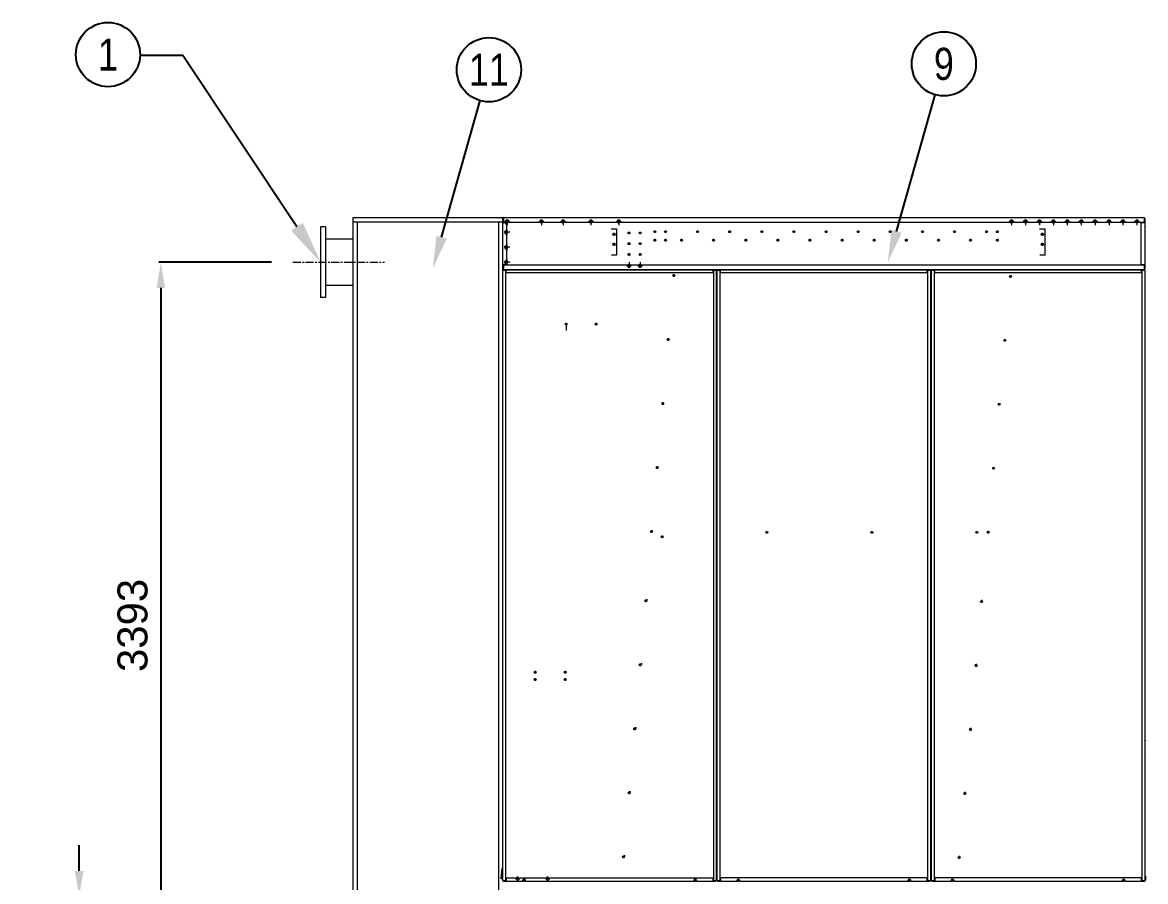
# Model space of a CAD drawing. Header units: millimetres. Extents: x 2739 to 32146, y 1792 to 22587.
# Drawn here: x 10590 to 15834, y 9875 to 13888 of the extents above; entities that cross this region are included whole.
import ezdxf
from ezdxf import colors
from ezdxf.entities.mleader import LeaderData, LeaderLine
from ezdxf.enums import TextEntityAlignment as Align
from ezdxf.math import Vec2, Vec3

# ---------------------------------------------------------------- set-up
doc = ezdxf.new("R2010")
doc.units = ezdxf.units.MM
doc.linetypes.add('CENTER', pattern=[2, 1.25, -0.25, 0.25, -0.25])
doc.linetypes.add('DASHDOT', pattern=[18.5, 12, -3, 0.5, -3])
for name, color, linetype in [('center', 1, 'CENTER'), ('냉각탑_dim', 1, 'Continuous'), ('냉각탑_text', 3, 'Continuous')]:
    doc.layers.add(name, color=color, linetype=linetype)
doc.styles.get("Standard").update_dxf_attribs({"font": 'arial.ttf'})
doc.dimstyles.new('1.40', dxfattribs={"dimscale": 20, "dimtxt": 1.5, "dimasz": 1, "dimexe": 0.5, "dimexo": 0.5, "dimgap": 0.5, "dimtad": 1, "dimdec": 0, "dimzin": 0, "dimdsep": 46, "dimtxsty": 'Standard', "dimcen": 0, "dimclrd": 2, "dimclre": 2, "dimclrt": 3, "dimadec": 0, "dimazin": 0, "dimtfac": 1, "dimtdec": 0, "dimtmove": 0, "dimatfit": 0, "dimfxl": 1, "dimtolj": 1, "dimtzin": 0, "dimlwd": -1, "dimlwe": -1, "dimarcsym": 0})

# ---------------------------------------------------------------- blocks, each defined once
blk = doc.blocks.new('*D27')
at = {"color": 2, "transparency": 16777216}
for p, q in [((11752.2, 12767.9), (11226.1, 12767.9)), ((11236.1, 12647.9), (11236.1, 9494.9)), ((12032.3, 9374.9), (11226.1, 9374.9))]:
    blk.add_line(p, q, dxfattribs=at)
for points in [[(11216.1, 12647.9), (11256.1, 12647.9), (11236.1, 12767.9)], [(11216.1, 9494.9), (11256.1, 9494.9), (11236.1, 9374.9)]]:
    blk.add_solid(points, dxfattribs=at)
at = {"layer": 'Defpoints', "color": 0, "transparency": 16777216}
for p in [(11852.2, 12767.9), (11236.1, 9374.9), (12132.3, 9374.9)]:
    blk.add_point(p, dxfattribs=at)
at = {"color": 3, "lineweight": 5, "transparency": 16777216, "insert": (11104.6, 11071.4), "char_height": 140, "attachment_point": 5, "rotation": 90}
blk.add_mtext('\\A1;3393', dxfattribs=at)
blk = doc.blocks.new('*D36')
at = {"color": 2, "transparency": 16777216}
for p, q in [((10854.6, 9924.9), (10854.6, 10044.9)), ((9023.8, 9804.9), (10864.6, 9804.9)), ((10854.6, 9804.9), (10854.6, 9374.9)), ((9293.3, 9374.9), (10864.6, 9374.9)), ((10854.6, 9254.9), (10854.6, 8700.5))]:
    blk.add_line(p, q, dxfattribs=at)
for points in [[(10834.6, 9924.9), (10874.6, 9924.9), (10854.6, 9804.9)], [(10834.6, 9254.9), (10874.6, 9254.9), (10854.6, 9374.9)]]:
    blk.add_solid(points, dxfattribs=at)
at = {"layer": 'Defpoints', "color": 0, "transparency": 16777216}
for p in [(8923.8, 9804.9), (9193.3, 9374.9), (10854.6, 9374.9)]:
    blk.add_point(p, dxfattribs=at)
at = {"color": 3, "lineweight": 5, "transparency": 16777216, "insert": (10723, 8917.7), "char_height": 140, "attachment_point": 5, "rotation": 90}
blk.add_mtext('\\A1;430', dxfattribs=at)
blk = doc.blocks.new('1')
at = {"lineweight": 20}
for p, q in [((12832.3, 12974.9), (12132.3, 12974.9)), ((12132.3, 12974.9), (12132.3, 9374.9)), ((12832.3, 12954.9), (12132.3, 12954.9)), ((12152.3, 12954.9), (12152.3, 9394.9)), ((12835.8, 12974.9), (12832.3, 12974.9)), ((12832.3, 12971.4), (12832.3, 12974.9))]:
    blk.add_line(p, q, dxfattribs=at)
at = {"color": 7, "lineweight": 20}
for p, q in [((12812.3, 12954.9), (12812.3, 9394.9)), ((15828.8, 12974.9), (12835.8, 12974.9)), ((12863.3, 12954.9), (13003.3, 12954.9)), ((13023.3, 12954.9), (13104.3, 12954.9)), ((13124.3, 12954.9), (13234.3, 12954.9)), ((13254.3, 12954.9), (13364.3, 12954.9)), ((13384.3, 12954.9), (15198.8, 12954.9)), ((15218.8, 12954.9), (15263.8, 12954.9)), ((15283.8, 12954.9), (15328.8, 12954.9)), ((15348.8, 12954.9), (15393.8, 12954.9)), ((15413.8, 12954.9), (15458.8, 12954.9)), ((15478.8, 12954.9), (15523.8, 12954.9)), ((15543.8, 12954.9), (15588.8, 12954.9)), ((15608.8, 12954.9), (15653.8, 12954.9)), ((15673.8, 12954.9), (15718.8, 12954.9)), ((15738.8, 12954.9), (15783.8, 12954.9)), ((15803.8, 12954.9), (15828.8, 12954.9)), ((11982.3, 12932.9), (11982.3, 12602.9)), ((12004.3, 12932.9), (11982.3, 12932.9)), ((12004.3, 12932.9), (12004.3, 12602.9)), ((12832.3, 12952.9), (12832.3, 12756.9)), ((12852.3, 12917.9), (12852.3, 12945)), ((13340.5, 12923.5), (13364.1, 12923.5)), ((13364.1, 12923.5), (13364.1, 12801.9)), ((15340.5, 12923.5), (15364.1, 12923.5)), ((15364.1, 12923.5), (15364.1, 12801.9)), ((15812.3, 12952.9), (15812.3, 12756.9)), ((15832.3, 12756.9), (15832.3, 12952.9)), ((12132.3, 12876.1), (12004.3, 12876.1)), ((12852.3, 12847.9), (12852.3, 12897.9)), ((12852.3, 12777.9), (12852.3, 12827.9)), ((13364.1, 12801.9), (13340.5, 12801.9)), ((15364.1, 12801.9), (15340.5, 12801.9)), ((13412.3, 12754.9), (12835.8, 12754.9)), ((13463.8, 12754.9), (13432.3, 12754.9)), ((15828.8, 12754.9), (13483.8, 12754.9)), ((12832.3, 12729.8), (12832.3, 9880)), ((12835.8, 12734.9), (15828.8, 12734.9)), ((12847.3, 9880), (12847.3, 12729.8)), ((12848.9, 12732.9), (13814.7, 12732.9)), ((13814.7, 12717.9), (12848.9, 12717.9)), ((13816.3, 12729.8), (13816.3, 9880)), ((13831.3, 9880), (13831.3, 12729.8)), ((13832.8, 12729.8), (13832.8, 9880)), ((13847.8, 9880), (13847.8, 12729.8)), ((13849.4, 12732.9), (14815.2, 12732.9)), ((14815.2, 12717.9), (13849.4, 12717.9)), ((14816.8, 12729.8), (14816.8, 9880)), ((14831.8, 9880), (14831.8, 12729.8)), ((14833.3, 12729.8), (14833.3, 9880)), ((14848.3, 9880), (14848.3, 12729.8)), ((14849.9, 12732.9), (15815.7, 12732.9)), ((15815.7, 12717.9), (14849.9, 12717.9)), ((15817.3, 12729.8), (15817.3, 9880)), ((15832.3, 9880), (15832.3, 12729.8)), ((12132.3, 12659.8), (12004.3, 12659.8)), ((12004.3, 12602.9), (11982.3, 12602.9)), ((12825.9, 9887.9), (12830.3, 9937.7)), ((12827.9, 9887.7), (12832.3, 9937.5)), ((12848.9, 9891.9), (12892.4, 9891.9)), ((12848.9, 9876.9), (12925.6, 9876.9)), ((12912.3, 9891.9), (13032.4, 9891.9)), ((12939, 9876.9), (13724.6, 9876.9)), ((13052.3, 9891.9), (13814.7, 9891.9)), ((13738, 9876.9), (13814.7, 9876.9)), ((14815.2, 9891.9), (13849.4, 9891.9)), ((13849.4, 9876.9), (13926.1, 9876.9)), ((13939.5, 9876.9), (14725.1, 9876.9)), ((14738.5, 9876.9), (14815.2, 9876.9)), ((15815.7, 9891.9), (14849.9, 9891.9)), ((14849.9, 9876.9), (14926.6, 9876.9)), ((14940, 9876.9), (15725.6, 9876.9)), ((15739, 9876.9), (15815.7, 9876.9))]:
    blk.add_line(p, q, dxfattribs=at)
at = {"color": 7, "lineweight": 20, "ltscale": 0.4625}
for p, q in [((12832.3, 12971.4), (12832.3, 12952.9)), ((12834.3, 12952.9), (12834.3, 12971.4)), ((15830.3, 12971.4), (15830.3, 12952.9)), ((15832.3, 12952.9), (15832.3, 12971.4)), ((12832.3, 12756.9), (12832.3, 12738.4)), ((12834.3, 12738.4), (12834.3, 12756.9)), ((15830.3, 12756.9), (15830.3, 12738.4)), ((15832.3, 12738.4), (15832.3, 12756.9)), ((15833.8, 9899.4), (15833.8, 9880.9)), ((15833.8, 9899.4), (15833.8, 9880.9))]:
    blk.add_line(p, q, dxfattribs=at)
at = {"color": 7, "lineweight": 20, "ltscale": 0.05}
for p, q in [((12834.3, 12971.4), (12832.3, 12971.4)), ((15830.3, 12971.4), (15832.3, 12971.4)), ((12834.3, 12738.4), (12832.3, 12738.4)), ((12874.3, 12732.9), (12874.3, 12734.9)), ((13170.3, 12734.9), (13170.3, 12732.9)), ((13192.3, 12734.9), (13192.3, 12732.9)), ((13214.3, 12734.9), (13214.3, 12732.9)), ((13304.1, 12732.9), (13304.1, 12734.9)), ((13365.3, 12732.9), (13365.3, 12734.9)), ((13395.3, 12734.9), (13395.3, 12732.9)), ((13397.3, 12732.9), (13397.3, 12734.9)), ((13399.3, 12734.9), (13399.3, 12732.9)), ((13401.3, 12734.9), (13401.3, 12732.9)), ((13498.8, 12732.9), (13498.8, 12734.9)), ((13500.8, 12734.9), (13500.8, 12732.9)), ((15304.1, 12732.9), (15304.1, 12734.9)), ((15830.3, 12738.4), (15832.3, 12738.4)), ((12832.3, 9937.5), (12830.3, 9937.7)), ((12827.9, 9887.7), (12825.9, 9887.9)), ((13304.1, 9876.9), (13304.1, 9874.9)), ((15304.1, 9876.9), (15304.1, 9874.9))]:
    blk.add_line(p, q, dxfattribs=at)
at = {"color": 7, "lineweight": 20, "ltscale": 0.0375}
for p, q in [((12834.3, 12971.4), (12835.8, 12971.4)), ((15830.3, 12971.4), (15828.8, 12971.4)), ((12834.3, 12738.4), (12835.8, 12738.4)), ((12835.4, 12731.3), (12835.4, 12729.8)), ((13828.2, 12731.3), (13828.2, 12729.8)), ((13835.9, 12731.3), (13835.9, 12729.8)), ((14828.7, 12731.3), (14828.7, 12729.8)), ((14836.4, 12731.3), (14836.4, 12729.8)), ((15830.3, 12738.4), (15828.8, 12738.4)), ((15829.2, 12731.3), (15829.2, 12729.8)), ((13832.8, 11527.9), (13831.3, 11527.9)), ((14833.3, 11527.9), (14831.8, 11527.9)), ((13832.8, 11483.9), (13831.3, 11483.9)), ((13832.8, 11466.9), (13831.3, 11466.9)), ((14833.3, 11483.9), (14831.8, 11483.9)), ((14833.3, 11466.9), (14831.8, 11466.9)), ((12835.4, 9878.5), (12835.4, 9880)), ((13828.2, 9878.5), (13828.2, 9880)), ((13835.9, 9878.5), (13835.9, 9880)), ((14828.7, 9878.5), (14828.7, 9880)), ((14836.4, 9878.5), (14836.4, 9880)), ((15829.2, 9878.5), (15829.2, 9880))]:
    blk.add_line(p, q, dxfattribs=at)
at = {"color": 7, "lineweight": 20, "ltscale": 0.0875}
for p, q in [((12835.8, 12974.9), (12835.8, 12971.4)), ((15828.8, 12974.9), (15828.8, 12971.4)), ((12832.3, 12952.9), (12835.8, 12952.9)), ((15832.3, 12952.9), (15828.8, 12952.9)), ((12832.3, 12756.9), (12835.8, 12756.9)), ((15832.3, 12756.9), (15828.8, 12756.9)), ((12835.8, 12734.9), (12835.8, 12738.4)), ((15828.8, 12734.9), (15828.8, 12738.4))]:
    blk.add_line(p, q, dxfattribs=at)
at = {"color": 7, "lineweight": 20, "ltscale": 0.4125}
for p, q in [((12835.8, 12971.4), (12835.8, 12954.9)), ((15828.8, 12954.9), (15828.8, 12971.4)), ((15828.8, 12952.9), (15812.3, 12952.9)), ((12835.8, 12756.9), (12852.3, 12756.9)), ((12835.8, 12754.9), (12835.8, 12738.4)), ((15812.3, 12756.9), (15828.8, 12756.9)), ((15828.8, 12738.4), (15828.8, 12754.9))]:
    blk.add_line(p, q, dxfattribs=at)
at = {"color": 7, "lineweight": 20, "ltscale": 0.1875}
blk.add_line((12835.8, 12954.9), (12843.3, 12954.9), dxfattribs=at)
at = {"color": 7, "linetype": 'DASHDOT', "lineweight": 20}
for p, q in [((12866.3, 12954.9), (12840.3, 12954.9)), ((12853.3, 12967.9), (12853.3, 12941.9)), ((13026.3, 12954.9), (13000.3, 12954.9)), ((13013.3, 12967.9), (13013.3, 12941.9)), ((13127.3, 12954.9), (13101.3, 12954.9)), ((13114.3, 12967.9), (13114.3, 12941.9)), ((13257.3, 12954.9), (13231.3, 12954.9)), ((13244.3, 12967.9), (13244.3, 12941.9)), ((13387.3, 12954.9), (13361.3, 12954.9)), ((13374.3, 12967.9), (13374.3, 12941.9)), ((15221.8, 12954.9), (15195.8, 12954.9)), ((15208.8, 12967.9), (15208.8, 12941.9)), ((15286.8, 12954.9), (15260.8, 12954.9)), ((15273.8, 12967.9), (15273.8, 12941.9)), ((15351.8, 12954.9), (15325.8, 12954.9)), ((15338.8, 12967.9), (15338.8, 12941.9)), ((15416.8, 12954.9), (15390.8, 12954.9)), ((15403.8, 12967.9), (15403.8, 12941.9)), ((15481.8, 12954.9), (15455.8, 12954.9)), ((15468.8, 12967.9), (15468.8, 12941.9)), ((15546.8, 12954.9), (15520.8, 12954.9)), ((15533.8, 12967.9), (15533.8, 12941.9)), ((15611.8, 12954.9), (15585.8, 12954.9)), ((15598.8, 12967.9), (15598.8, 12941.9)), ((15676.8, 12954.9), (15650.8, 12954.9)), ((15663.8, 12967.9), (15663.8, 12941.9)), ((15741.8, 12954.9), (15715.8, 12954.9)), ((15728.8, 12967.9), (15728.8, 12941.9)), ((15806.8, 12954.9), (15780.8, 12954.9)), ((15793.8, 12967.9), (15793.8, 12941.9)), ((12865.3, 12907.9), (12839.3, 12907.9)), ((12852.3, 12920.9), (12852.3, 12894.9)), ((12852.3, 12850.9), (12852.3, 12824.9)), ((12865.3, 12837.9), (12839.3, 12837.9)), ((12865.3, 12767.9), (12839.3, 12767.9)), ((12852.3, 12780.9), (12852.3, 12754.9)), ((13435.3, 12754.9), (13409.3, 12754.9)), ((13422.3, 12767.9), (13422.3, 12741.9)), ((13486.8, 12754.9), (13460.8, 12754.9)), ((13473.8, 12767.9), (13473.8, 12741.9))]:
    blk.add_line(p, q, dxfattribs=at)
at = {"color": 7, "linetype": 'DASHDOT', "lineweight": 20, "ltscale": 0.292499}
for p, q in [((13119.2, 12954.9), (13107.5, 12954.9)), ((13249.2, 12954.9), (13237.5, 12954.9)), ((13379.2, 12954.9), (13367.5, 12954.9)), ((13428.2, 12904.9), (13416.5, 12904.9)), ((13479.7, 12904.9), (13468, 12904.9)), ((13548.2, 12910.9), (13536.5, 12910.9)), ((13598.2, 12910.9), (13586.5, 12910.9)), ((13748.2, 12910.9), (13736.5, 12910.9)), ((13898.2, 12910.9), (13886.5, 12910.9)), ((14048.2, 12910.9), (14036.5, 12910.9)), ((14198.2, 12910.9), (14186.5, 12910.9)), ((14348.2, 12910.9), (14336.5, 12910.9)), ((14498.2, 12910.9), (14486.5, 12910.9)), ((14648.2, 12910.9), (14636.5, 12910.9)), ((14798.2, 12910.9), (14786.5, 12910.9)), ((13428.2, 12854.9), (13416.5, 12854.9)), ((13479.7, 12854.9), (13468, 12854.9)), ((13548.2, 12870.9), (13536.5, 12870.9)), ((13598.2, 12870.9), (13586.5, 12870.9)), ((13673.2, 12870.9), (13661.5, 12870.9)), ((13823.2, 12870.9), (13811.5, 12870.9)), ((13973.2, 12870.9), (13961.5, 12870.9)), ((14123.2, 12870.9), (14111.5, 12870.9)), ((14273.2, 12870.9), (14261.5, 12870.9)), ((14423.2, 12870.9), (14411.5, 12870.9)), ((14573.2, 12870.9), (14561.5, 12870.9)), ((14723.2, 12870.9), (14711.5, 12870.9)), ((13428.2, 12804.9), (13416.5, 12804.9)), ((13479.7, 12804.9), (13468, 12804.9)), ((13637.7, 12705.9), (13626, 12705.9)), ((13631.9, 12711.7), (13631.9, 12700)), ((15203.5, 12707.9), (15203.5, 12696.2)), ((13134.2, 12479.4), (13122.5, 12479.4)), ((13274.2, 12479.4), (13262.5, 12479.4)), ((13611.6, 12407), (13599.9, 12407)), ((13605.7, 12412.9), (13605.7, 12401.2)), ((15177.3, 12409.1), (15177.3, 12397.4)), ((13585.4, 12108.2), (13573.7, 12108.2)), ((15151.2, 12110.2), (15151.2, 12098.5)), ((13559.3, 11809.3), (13547.6, 11809.3)), ((15130.9, 11805.5), (15119.2, 11805.5)), ((15125, 11811.4), (15125, 11799.7)), ((13533.2, 11510.4), (13521.5, 11510.4)), ((13582.6, 11485.7), (13570.9, 11485.7)), ((13576.7, 11491.6), (13576.7, 11479.9)), ((14066.6, 11512.2), (14066.6, 11500.5)), ((14556.6, 11512.2), (14556.6, 11500.5)), ((15046.6, 11512.2), (15046.6, 11500.5)), ((15104.8, 11506.6), (15093.1, 11506.6)), ((15098.9, 11512.5), (15098.9, 11500.8)), ((13501, 11191.6), (13501, 11179.9)), ((12983.8, 10858.8), (12983.8, 10847.1)), ((13123.8, 10858.8), (13123.8, 10847.1)), ((13474.8, 10892.8), (13474.8, 10881.1)), ((15042.7, 10889.4), (15042.7, 10877.7)), ((12989.7, 10852.9), (12978, 10852.9)), ((12990.2, 10818.9), (12978.5, 10818.9)), ((12984.3, 10824.8), (12984.3, 10813.1)), ((13129.7, 10852.9), (13118, 10852.9)), ((13130.2, 10818.9), (13118.5, 10818.9)), ((13124.3, 10824.8), (13124.3, 10813.1)), ((13448.7, 10593.9), (13448.7, 10582.2)), ((15016.6, 10590.5), (15016.6, 10578.8)), ((14964.3, 9992.8), (14964.3, 9981.1)), ((12908.2, 9892.9), (12896.5, 9892.9)), ((12902.3, 9898.8), (12902.3, 9887.1)), ((13048.2, 9892.9), (13036.5, 9892.9)), ((13042.3, 9898.8), (13042.3, 9887.1))]:
    blk.add_line(p, q, dxfattribs=at)
at = {"color": 7, "linetype": 'DASHDOT', "lineweight": 20, "ltscale": 0.292505}
for p, q in [((13113.3, 12960.8), (13113.3, 12949.1)), ((13243.3, 12960.8), (13243.3, 12949.1)), ((13373.3, 12960.8), (13373.3, 12949.1)), ((13422.3, 12910.8), (13422.3, 12899.1)), ((13473.8, 12910.8), (13473.8, 12899.1)), ((13542.3, 12916.8), (13542.3, 12905.1)), ((13592.3, 12916.8), (13592.3, 12905.1)), ((13742.3, 12916.8), (13742.3, 12905.1)), ((13892.3, 12916.8), (13892.3, 12905.1)), ((14042.3, 12916.8), (14042.3, 12905.1)), ((14192.3, 12916.8), (14192.3, 12905.1)), ((14342.3, 12916.8), (14342.3, 12905.1)), ((14492.3, 12916.8), (14492.3, 12905.1)), ((14642.3, 12916.8), (14642.3, 12905.1)), ((14792.3, 12916.8), (14792.3, 12905.1)), ((14942.3, 12916.8), (14942.3, 12905.1)), ((15092.3, 12916.8), (15092.3, 12905.1)), ((15142.3, 12916.8), (15142.3, 12905.1)), ((13422.3, 12860.8), (13422.3, 12849.1)), ((13473.8, 12860.8), (13473.8, 12849.1)), ((13542.3, 12876.8), (13542.3, 12865.1)), ((13592.3, 12876.8), (13592.3, 12865.1)), ((13667.3, 12876.8), (13667.3, 12865.1)), ((13817.3, 12876.8), (13817.3, 12865.1)), ((13967.3, 12876.8), (13967.3, 12865.1)), ((14117.3, 12876.8), (14117.3, 12865.1)), ((14267.3, 12876.8), (14267.3, 12865.1)), ((14417.3, 12876.8), (14417.3, 12865.1)), ((14567.3, 12876.8), (14567.3, 12865.1)), ((14717.3, 12876.8), (14717.3, 12865.1)), ((14867.3, 12876.8), (14867.3, 12865.1)), ((15017.3, 12876.8), (15017.3, 12865.1)), ((15142.3, 12876.8), (15142.3, 12865.1)), ((13422.3, 12810.8), (13422.3, 12799.1)), ((13473.8, 12810.8), (13473.8, 12799.1)), ((13128.3, 12485.3), (13128.3, 12473.6)), ((13268.3, 12485.3), (13268.3, 12473.6)), ((13579.6, 12114), (13579.6, 12102.3)), ((13553.4, 11815.2), (13553.4, 11803.5)), ((13527.3, 11516.3), (13527.3, 11504.6)), ((13506.8, 11185.8), (13495.1, 11185.8)), ((13480.7, 10886.9), (13469, 10886.9)), ((13454.5, 10588.1), (13442.8, 10588.1)), ((13428.4, 10289.2), (13416.7, 10289.2)), ((13402.3, 9990.3), (13390.6, 9990.3))]:
    blk.add_line(p, q, dxfattribs=at)
at = {"color": 7, "lineweight": 20, "ltscale": 0.192551}
blk.add_line((12843.5, 12952.9), (12835.8, 12952.9), dxfattribs=at)
at = {"color": 7, "lineweight": 20, "ltscale": 0.023431}
for p, q in [((13340.5, 12922.5), (13340.5, 12923.5)), ((15340.5, 12922.5), (15340.5, 12923.5))]:
    blk.add_line(p, q, dxfattribs=at)
at = {"color": 7, "linetype": 'DASHDOT', "lineweight": 20, "ltscale": 0.357495}
for p, q in [((13352.3, 12905.1), (13352.3, 12890.8)), ((15352.3, 12905.1), (15352.3, 12890.8)), ((13352.3, 12859.1), (13352.3, 12844.8)), ((15352.3, 12859.1), (15352.3, 12844.8))]:
    blk.add_line(p, q, dxfattribs=at)
at = {"color": 7, "linetype": 'DASHDOT', "lineweight": 20, "ltscale": 0.2925}
for p, q in [((14948.2, 12910.9), (14936.5, 12910.9)), ((15098.2, 12910.9), (15086.5, 12910.9)), ((15148.2, 12910.9), (15136.5, 12910.9)), ((14873.2, 12870.9), (14861.5, 12870.9)), ((15023.2, 12870.9), (15011.5, 12870.9)), ((15148.2, 12870.9), (15136.5, 12870.9)), ((15209.3, 12702.1), (15197.6, 12702.1)), ((15183.2, 12403.2), (15171.5, 12403.2)), ((15157, 12104.4), (15145.3, 12104.4)), ((15052.5, 11506.3), (15040.8, 11506.3)), ((15074.7, 11182.4), (15063, 11182.4)), ((15048.6, 10883.5), (15036.9, 10883.5)), ((15022.4, 10584.7), (15010.7, 10584.7)), ((13422.5, 10295.1), (13422.5, 10283.4)), ((14996.3, 10285.8), (14984.6, 10285.8)), ((14990.4, 10291.7), (14990.4, 10280)), ((13396.4, 9996.2), (13396.4, 9984.5)), ((14970.2, 9986.9), (14958.5, 9986.9))]:
    blk.add_line(p, q, dxfattribs=at)
at = {"color": 7, "lineweight": 20, "ltscale": 0.012499}
for p, q in [((15834.3, 12934.9), (15833.8, 12934.9)), ((15834.3, 12932.9), (15833.8, 12932.9))]:
    blk.add_line(p, q, dxfattribs=at)
at = {"color": 7, "linetype": 'DASHDOT', "lineweight": 20, "ltscale": 0.357501}
for p, q in [((13359.5, 12897.9), (13345.2, 12897.9)), ((13359.5, 12851.9), (13345.2, 12851.9))]:
    blk.add_line(p, q, dxfattribs=at)
at = {"color": 7, "lineweight": 20, "ltscale": 0.053766}
for p, q in [((13421.2, 12857.7), (13423.4, 12857.7)), ((13472.7, 12857.7), (13474.9, 12857.7))]:
    blk.add_line(p, q, dxfattribs=at)
at = {"color": 7, "linetype": 'DASHDOT', "lineweight": 20, "ltscale": 0.3575}
for p, q in [((15359.5, 12897.9), (15345.2, 12897.9)), ((15359.5, 12851.9), (15345.2, 12851.9))]:
    blk.add_line(p, q, dxfattribs=at)
at = {"color": 7, "lineweight": 20, "ltscale": 0.025}
blk.add_line((12852.3, 12756.9), (12852.3, 12757.9), dxfattribs=at)
at = {"color": 7, "lineweight": 20, "ltscale": 0.214999}
blk.add_line((12832.3, 12738.4), (12832.3, 12729.8), dxfattribs=at)
at = {"color": 7, "lineweight": 20, "ltscale": 0.0775}
for p, q in [((12832.3, 12729.8), (12835.4, 12729.8)), ((12848.9, 12732.9), (12848.9, 12729.8)), ((13814.7, 12732.9), (13814.7, 12729.8)), ((13831.3, 12729.8), (13828.2, 12729.8)), ((13832.8, 12729.8), (13835.9, 12729.8)), ((13849.4, 12732.9), (13849.4, 12729.8)), ((14815.2, 12732.9), (14815.2, 12729.8)), ((14831.8, 12729.8), (14828.7, 12729.8)), ((14833.3, 12729.8), (14836.4, 12729.8)), ((14849.9, 12732.9), (14849.9, 12729.8)), ((15815.7, 12732.9), (15815.7, 12729.8)), ((15832.3, 12729.8), (15829.2, 12729.8)), ((12832.3, 9880), (12835.4, 9880)), ((12835.4, 9876.9), (12835.4, 9880)), ((12848.9, 9876.9), (12848.9, 9880)), ((13814.7, 9876.9), (13814.7, 9880)), ((13831.3, 9880), (13828.2, 9880)), ((13832.8, 9880), (13835.9, 9880)), ((13849.4, 9876.9), (13849.4, 9880)), ((14815.2, 9876.9), (14815.2, 9880)), ((14831.8, 9880), (14828.7, 9880)), ((14833.3, 9880), (14836.4, 9880)), ((14849.9, 9876.9), (14849.9, 9880)), ((15815.7, 9876.9), (15815.7, 9880)), ((15832.3, 9880), (15829.2, 9880))]:
    blk.add_line(p, q, dxfattribs=at)
at = {"color": 7, "lineweight": 20, "ltscale": 0.3375}
for p, q in [((12848.9, 12732.9), (12835.4, 12732.9)), ((12835.4, 12731.3), (12848.9, 12731.3)), ((13828.2, 12732.9), (13814.7, 12732.9)), ((13814.7, 12731.3), (13828.2, 12731.3)), ((13849.4, 12732.9), (13835.9, 12732.9)), ((13835.9, 12731.3), (13849.4, 12731.3)), ((14828.7, 12732.9), (14815.2, 12732.9)), ((14815.2, 12731.3), (14828.7, 12731.3)), ((14849.9, 12732.9), (14836.4, 12732.9)), ((14836.4, 12731.3), (14849.9, 12731.3)), ((15829.2, 12732.9), (15815.7, 12732.9)), ((15815.7, 12731.3), (15829.2, 12731.3)), ((12848.9, 9878.5), (12835.4, 9878.5)), ((12835.4, 9876.9), (12848.9, 9876.9)), ((13828.2, 9878.5), (13814.7, 9878.5)), ((13814.7, 9876.9), (13828.2, 9876.9)), ((13849.4, 9878.5), (13835.9, 9878.5)), ((13835.9, 9876.9), (13849.4, 9876.9)), ((14828.7, 9878.5), (14815.2, 9878.5)), ((14815.2, 9876.9), (14828.7, 9876.9)), ((14849.9, 9878.5), (14836.4, 9878.5)), ((14836.4, 9876.9), (14849.9, 9876.9)), ((15829.2, 9878.5), (15815.7, 9878.5)), ((15815.7, 9876.9), (15829.2, 9876.9))]:
    blk.add_line(p, q, dxfattribs=at)
at = {"color": 7, "lineweight": 20, "ltscale": 0.04}
for p, q in [((12835.4, 12732.9), (12835.4, 12731.3)), ((13828.2, 12732.9), (13828.2, 12731.3)), ((13835.9, 12732.9), (13835.9, 12731.3)), ((14828.7, 12732.9), (14828.7, 12731.3)), ((14836.4, 12732.9), (14836.4, 12731.3)), ((15829.2, 12732.9), (15829.2, 12731.3)), ((12835.4, 9876.9), (12835.4, 9878.5)), ((12925.6, 9876.9), (12925.6, 9878.5)), ((12939, 9876.9), (12939, 9878.5)), ((13724.6, 9876.9), (13724.6, 9878.5)), ((13738, 9876.9), (13738, 9878.5)), ((13828.2, 9876.9), (13828.2, 9878.5)), ((13835.9, 9876.9), (13835.9, 9878.5)), ((13926.1, 9876.9), (13926.1, 9878.5)), ((13939.5, 9876.9), (13939.5, 9878.5)), ((14725.1, 9876.9), (14725.1, 9878.5)), ((14738.5, 9876.9), (14738.5, 9878.5)), ((14828.7, 9876.9), (14828.7, 9878.5)), ((14836.4, 9876.9), (14836.4, 9878.5)), ((14926.6, 9876.9), (14926.6, 9878.5)), ((14940, 9876.9), (14940, 9878.5)), ((15725.6, 9876.9), (15725.6, 9878.5)), ((15739, 9876.9), (15739, 9878.5)), ((15829.2, 9876.9), (15829.2, 9878.5))]:
    blk.add_line(p, q, dxfattribs=at)
at = {"color": 7, "lineweight": 20, "ltscale": 0.2975}
for p, q in [((12847.3, 12729.8), (12835.4, 12729.8)), ((12848.9, 12717.9), (12848.9, 12729.8)), ((13814.7, 12717.9), (13814.7, 12729.8)), ((13828.2, 12729.8), (13816.3, 12729.8)), ((13847.8, 12729.8), (13835.9, 12729.8)), ((13849.4, 12717.9), (13849.4, 12729.8)), ((14815.2, 12717.9), (14815.2, 12729.8)), ((14828.7, 12729.8), (14816.8, 12729.8)), ((14848.3, 12729.8), (14836.4, 12729.8)), ((14849.9, 12717.9), (14849.9, 12729.8)), ((15815.7, 12717.9), (15815.7, 12729.8)), ((15829.2, 12729.8), (15817.3, 12729.8)), ((12835.4, 9880), (12847.3, 9880)), ((12848.9, 9891.9), (12848.9, 9880)), ((13814.7, 9880), (13814.7, 9891.9)), ((13816.3, 9880), (13828.2, 9880)), ((13835.9, 9880), (13847.8, 9880)), ((13849.4, 9891.9), (13849.4, 9880)), ((14815.2, 9880), (14815.2, 9891.9)), ((14816.8, 9880), (14828.7, 9880)), ((14836.4, 9880), (14848.3, 9880)), ((14849.9, 9891.9), (14849.9, 9880)), ((15815.7, 9880), (15815.7, 9891.9)), ((15817.3, 9880), (15829.2, 9880))]:
    blk.add_line(p, q, dxfattribs=at)
at = {"color": 7, "lineweight": 20, "ltscale": 0.049997}
for p, q in [((13334.1, 12734.9), (13334.1, 12732.9)), ((15334.1, 12734.9), (15334.1, 12732.9))]:
    blk.add_line(p, q, dxfattribs=at)
at = {"color": 7, "linetype": 'DASHDOT', "lineweight": 20, "ltscale": 0.195001}
for p, q in [((13635.9, 12705.7), (13628.1, 12705.7)), ((13632, 12709.6), (13632, 12701.8)), ((13128.4, 12483.1), (13128.4, 12475.3)), ((13268.4, 12483.1), (13268.4, 12475.3)), ((13272.3, 12479.2), (13264.5, 12479.2)), ((13609.7, 12406.9), (13601.9, 12406.9)), ((13605.8, 12410.8), (13605.8, 12403)), ((15179.6, 12403.2), (15171.8, 12403.2)), ((13583.6, 12108), (13575.8, 12108)), ((13579.7, 12111.9), (13579.7, 12104.1)), ((15153.4, 12104.4), (15145.6, 12104.4)), ((13557.4, 11809.2), (13549.6, 11809.2)), ((13553.5, 11813.1), (13553.5, 11805.3)), ((15123.4, 11809.4), (15123.4, 11801.6)), ((13531.3, 11510.3), (13523.5, 11510.3)), ((13527.4, 11514.2), (13527.4, 11506.4)), ((14560.6, 11505.9), (14552.8, 11505.9)), ((15097.3, 11510.5), (15097.3, 11502.7)), ((13501, 11189.8), (13501, 11182)), ((13509.3, 11189.5), (13501.5, 11189.5)), ((13505.4, 11193.4), (13505.4, 11185.6)), ((15069.2, 11190.3), (15069.2, 11182.5)), ((12983.9, 10856.9), (12983.9, 10849.1)), ((13123.8, 10856.9), (13123.8, 10849.1)), ((13483.1, 10890.6), (13475.3, 10890.6)), ((13479.2, 10894.5), (13479.2, 10886.7)), ((15043.1, 10891.4), (15043.1, 10883.6)), ((12987.8, 10853), (12980, 10853)), ((12987.9, 10819.1), (12980.1, 10819.1)), ((13127.7, 10853), (13119.9, 10853)), ((13127.8, 10819.1), (13120, 10819.1)), ((13453.1, 10595.7), (13453.1, 10587.9)), ((13457, 10591.8), (13449.2, 10591.8)), ((13430.8, 10292.9), (13423, 10292.9)), ((13404.7, 9994.1), (13396.9, 9994.1)), ((14964.6, 9994.8), (14964.6, 9987)), ((13046.2, 9892.9), (13038.4, 9892.9)), ((13042.3, 9896.8), (13042.3, 9889))]:
    blk.add_line(p, q, dxfattribs=at)
at = {"color": 7, "lineweight": 20, "ltscale": 0.050191}
for p, q in [((13651, 12734.9), (13651.2, 12732.9)), ((13653.2, 12732.9), (13653, 12734.9)), ((13660.6, 12734.9), (13660.5, 12732.9)), ((14270.2, 12734.9), (14270.1, 12732.9)), ((14270.1, 12732.9), (14270.2, 12734.9)), ((14575, 12734.9), (14574.9, 12732.9)), ((14574.9, 12732.9), (14575, 12734.9)), ((13366.4, 9876.9), (13366.3, 9874.9)), ((13406.4, 9874.9), (13406.6, 9876.9)), ((13407, 9876.9), (13406.8, 9874.9)), ((13410.6, 9876.9), (13410.4, 9874.9)), ((14020, 9874.9), (14020.2, 9876.9)), ((14020.2, 9876.9), (14020, 9874.9)), ((14324.8, 9874.9), (14325, 9876.9)), ((14325, 9876.9), (14324.8, 9874.9)), ((14974.6, 9874.9), (14974.8, 9876.9))]:
    blk.add_line(p, q, dxfattribs=at)
at = {"color": 7, "lineweight": 20, "ltscale": 0.05019}
for p, q in [((15184.5, 12732.9), (15184.6, 12734.9)), ((14934.6, 9876.9), (14934.4, 9874.9))]:
    blk.add_line(p, q, dxfattribs=at)
at = {"color": 7, "linetype": 'DASHDOT', "lineweight": 20, "ltscale": 0.195}
for p, q in [((15205.7, 12702.1), (15197.9, 12702.1)), ((15127.3, 11805.5), (15119.5, 11805.5)), ((15101.2, 11506.6), (15093.4, 11506.6)), ((15072.8, 11182.4), (15065, 11182.4)), ((15073.1, 11186.4), (15065.3, 11186.4)), ((15046.6, 10883.5), (15038.8, 10883.5)), ((15047, 10887.5), (15039.2, 10887.5)), ((15020.5, 10584.7), (15012.7, 10584.7)), ((15020.8, 10588.6), (15013, 10588.6)), ((13422.6, 10293.2), (13422.6, 10285.4)), ((13426.9, 10296.8), (13426.9, 10289)), ((14994.3, 10285.8), (14986.5, 10285.8)), ((14994.7, 10289.8), (14986.9, 10289.8)), ((14990.4, 10289.7), (14990.4, 10281.9)), ((14990.8, 10293.7), (14990.8, 10285.9)), ((13396.4, 9994.3), (13396.4, 9986.5)), ((13400.8, 9998), (13400.8, 9990.2)), ((14968.2, 9986.9), (14960.4, 9986.9)), ((14968.5, 9990.9), (14960.7, 9990.9)), ((14964.3, 9990.8), (14964.3, 9983))]:
    blk.add_line(p, q, dxfattribs=at)
at = {"color": 7, "linetype": 'DASHDOT', "lineweight": 20, "ltscale": 0.194995}
for p, q in [((15201.8, 12706), (15201.8, 12698.2)), ((13132.3, 12479.2), (13124.5, 12479.2)), ((15175.7, 12407.1), (15175.7, 12399.3)), ((15149.5, 12108.2), (15149.5, 12100.5)), ((14556.7, 11509.8), (14556.7, 11502)), ((13504.9, 11185.9), (13497.1, 11185.9)), ((13478.8, 10887), (13471, 10887)), ((13452.6, 10588.1), (13444.8, 10588.1)), ((13426.5, 10289.3), (13418.7, 10289.3)), ((13400.3, 9990.4), (13392.5, 9990.4))]:
    blk.add_line(p, q, dxfattribs=at)
at = {"color": 7, "lineweight": 20, "ltscale": 0.04994}
blk.add_line((15334.1, 12734.9), (15334.1, 12732.9), dxfattribs=at)
at = {"color": 0, "lineweight": 20}
blk.add_line((13128.4, 12479.4), (13128.4, 12449.4), dxfattribs=at)
at = {"color": 7, "linetype": 'DASHDOT', "lineweight": 20, "ltscale": 0.292502}
for p, q in [((14072.5, 11506.3), (14060.8, 11506.3)), ((14562.5, 11506.3), (14550.8, 11506.3)), ((15068.9, 11188.2), (15068.9, 11176.5))]:
    blk.add_line(p, q, dxfattribs=at)
at = {"color": 7, "linetype": 'DASHDOT', "lineweight": 20, "ltscale": 0.194998}
for p, q in [((15068.9, 11186.3), (15068.9, 11178.5)), ((13474.9, 10890.9), (13474.9, 10883.1)), ((15042.7, 10887.4), (15042.7, 10879.6)), ((12984, 10823), (12984, 10815.2)), ((13123.9, 10823), (13123.9, 10815.2)), ((13448.7, 10592), (13448.7, 10584.2)), ((15016.6, 10588.6), (15016.6, 10580.8)), ((15016.9, 10592.5), (15016.9, 10584.7))]:
    blk.add_line(p, q, dxfattribs=at)
at = {"color": 7, "lineweight": 20, "ltscale": 0.077786}
blk.add_line((15834.3, 10534.8), (15832.3, 10532.4), dxfattribs=at)
at = {"color": 7, "lineweight": 20, "ltscale": 0.05349}
blk.add_line((15832.3, 10477.6), (15834.3, 10476.8), dxfattribs=at)
blk.add_line((15832.3, 10477.6), (15834.3, 10476.8), dxfattribs=at)
at = {"color": 7, "lineweight": 20, "ltscale": 0.039896}
blk.add_line((15833.8, 10471.6), (15832.3, 10472.2), dxfattribs=at)
at = {"color": 7, "lineweight": 20, "ltscale": 0.012708}
for p, q in [((15833.8, 10471.6), (15834.3, 10471.6)), ((15833.8, 9899.4), (15834.3, 9899.4)), ((15834.3, 9899.4), (15833.8, 9899.4))]:
    blk.add_line(p, q, dxfattribs=at)
at = {"color": 7, "lineweight": 20, "ltscale": 0.000294144}
blk.add_line((12835.4, 9876.9), (12835.4, 9876.9), dxfattribs=at)
at = {"color": 7, "lineweight": 20, "ltscale": 0.168029}
for p, q in [((12925.6, 9878.5), (12932.3, 9878.5)), ((12925.6, 9876.9), (12932.3, 9876.9)), ((12939, 9878.5), (12932.3, 9878.5)), ((12939, 9876.9), (12932.3, 9876.9)), ((13724.6, 9878.5), (13731.3, 9878.5)), ((13724.6, 9876.9), (13731.3, 9876.9)), ((13738, 9878.5), (13731.3, 9878.5)), ((13738, 9876.9), (13731.3, 9876.9)), ((13926.1, 9878.5), (13932.8, 9878.5)), ((13926.1, 9876.9), (13932.8, 9876.9)), ((13939.5, 9878.5), (13932.8, 9878.5)), ((13939.5, 9876.9), (13932.8, 9876.9)), ((14725.1, 9878.5), (14731.8, 9878.5)), ((14725.1, 9876.9), (14731.8, 9876.9)), ((14738.5, 9878.5), (14731.8, 9878.5)), ((14738.5, 9876.9), (14731.8, 9876.9)), ((14926.6, 9878.5), (14933.3, 9878.5)), ((14926.6, 9876.9), (14933.3, 9876.9)), ((14940, 9878.5), (14933.3, 9878.5)), ((14940, 9876.9), (14933.3, 9876.9)), ((15725.6, 9878.5), (15732.3, 9878.5)), ((15725.6, 9876.9), (15732.3, 9876.9)), ((15739, 9878.5), (15732.3, 9878.5)), ((15739, 9876.9), (15732.3, 9876.9))]:
    blk.add_line(p, q, dxfattribs=at)
at = {"color": 7, "lineweight": 20, "ltscale": 0.049942}
for p, q in [((13334.1, 9876.9), (13334.1, 9874.9)), ((15334.1, 9876.9), (15334.1, 9874.9))]:
    blk.add_line(p, q, dxfattribs=at)
at = {"color": 7, "lineweight": 20, "ltscale": 0.049995}
for p, q in [((13334.1, 9876.9), (13334.1, 9874.9)), ((15334.1, 9876.9), (15334.1, 9874.9))]:
    blk.add_line(p, q, dxfattribs=at)
at = {"color": 7, "lineweight": 20, "ltscale": 0.114792}
blk.add_line((15829.2, 9879.4), (15833.8, 9879.4), dxfattribs=at)
at = {"color": 7, "lineweight": 20, "ltscale": 0.114793}
blk.add_line((15833.8, 9877.4), (15829.2, 9877.4), dxfattribs=at)
at = {"color": 7, "lineweight": 20, "ltscale": 0.037293}
blk.add_line((15832.3, 9880.9), (15833.8, 9880.9), dxfattribs=at)
at = {"color": 7, "lineweight": 20, "ltscale": 0.037353}
blk.add_line((15833.8, 9880.9), (15832.3, 9880.9), dxfattribs=at)
at = {"color": 7, "lineweight": 20}
for centre, radius in [((12853.3, 12954.9), 4.5), ((12853.3, 12954.9), 3), ((13013.3, 12954.9), 4.5), ((13013.3, 12954.9), 3), ((13113.3, 12954.9), 4.5), ((13113.3, 12954.9), 3), ((13243.3, 12954.9), 4.5), ((13243.3, 12954.9), 3), ((13373.3, 12954.9), 4.5), ((13373.3, 12954.9), 3), ((15208.8, 12954.9), 4.5), ((15208.8, 12954.9), 3), ((15273.8, 12954.9), 4.5), ((15273.8, 12954.9), 3), ((15338.8, 12954.9), 4.5), ((15338.8, 12954.9), 3), ((15403.8, 12954.9), 4.5), ((15403.8, 12954.9), 3), ((15468.8, 12954.9), 4.5), ((15468.8, 12954.9), 3), ((15533.8, 12954.9), 4.5), ((15533.8, 12954.9), 3), ((15598.8, 12954.9), 4.5), ((15598.8, 12954.9), 3), ((15663.8, 12954.9), 4.5), ((15663.8, 12954.9), 3), ((15728.8, 12954.9), 4.5), ((15728.8, 12954.9), 3), ((15793.8, 12954.9), 4.5), ((15793.8, 12954.9), 3), ((12852.3, 12907.9), 4.5), ((12852.3, 12907.9), 3), ((13352.3, 12897.9), 5.5), ((13352.3, 12897.9), 4.5), ((13422.3, 12904.9), 4.5), ((13422.3, 12904.9), 3), ((13473.8, 12904.9), 4.5), ((13473.8, 12904.9), 3), ((13542.3, 12910.9), 4.5), ((13542.3, 12910.9), 3), ((13592.3, 12910.9), 4.5), ((13592.3, 12910.9), 3), ((13742.3, 12910.9), 4.5), ((13742.3, 12910.9), 3), ((13892.3, 12910.9), 4.5), ((13892.3, 12910.9), 3), ((14042.3, 12910.9), 4.5), ((14042.3, 12910.9), 3), ((14192.3, 12910.9), 4.5), ((14192.3, 12910.9), 3), ((14342.3, 12910.9), 4.5), ((14342.3, 12910.9), 3), ((14492.3, 12910.9), 4.5), ((14492.3, 12910.9), 3), ((14642.3, 12910.9), 4.5), ((14642.3, 12910.9), 3), ((14792.3, 12910.9), 4.5), ((14792.3, 12910.9), 3), ((14942.3, 12910.9), 4.5), ((14942.3, 12910.9), 3), ((15092.3, 12910.9), 4.5), ((15092.3, 12910.9), 3), ((15142.3, 12910.9), 4.5), ((15142.3, 12910.9), 3), ((15352.3, 12897.9), 5.5), ((15352.3, 12897.9), 4.5), ((13352.3, 12851.9), 5.5), ((13352.3, 12851.9), 4.5), ((13422.3, 12854.9), 4.5), ((13422.3, 12854.9), 3), ((13473.8, 12854.9), 4.5), ((13473.8, 12854.9), 3), ((13542.3, 12870.9), 4.5), ((13542.3, 12870.9), 3), ((13592.3, 12870.9), 4.5), ((13592.3, 12870.9), 3), ((13667.3, 12870.9), 4.5), ((13667.3, 12870.9), 3), ((13817.3, 12870.9), 4.5), ((13817.3, 12870.9), 3), ((13967.3, 12870.9), 4.5), ((13967.3, 12870.9), 3), ((14117.3, 12870.9), 4.5), ((14117.3, 12870.9), 3), ((14267.3, 12870.9), 4.5), ((14267.3, 12870.9), 3), ((14417.3, 12870.9), 4.5), ((14417.3, 12870.9), 3), ((14567.3, 12870.9), 4.5), ((14567.3, 12870.9), 3), ((14717.3, 12870.9), 4.5), ((14717.3, 12870.9), 3), ((14867.3, 12870.9), 4.5), ((14867.3, 12870.9), 3), ((15017.3, 12870.9), 4.5), ((15017.3, 12870.9), 3), ((15142.3, 12870.9), 4.5), ((15142.3, 12870.9), 3), ((15352.3, 12851.9), 5.5), ((15352.3, 12851.9), 4.5), ((12852.3, 12837.9), 4.5), ((12852.3, 12837.9), 3), ((13422.3, 12804.9), 4.5), ((13422.3, 12804.9), 3), ((13473.8, 12804.9), 4.5), ((13473.8, 12804.9), 3), ((12852.3, 12767.9), 4.5), ((12852.3, 12767.9), 3), ((13422.3, 12754.9), 4.5), ((13422.3, 12754.9), 3), ((13473.8, 12754.9), 4.5), ((13473.8, 12754.9), 3), ((13631.9, 12705.9), 4.5), ((13632, 12705.7), 3), ((15203.5, 12702.1), 4.5), ((13128.3, 12479.4), 4.5), ((13128.4, 12479.2), 3), ((13268.3, 12479.4), 4.5), ((13268.4, 12479.2), 3), ((13605.7, 12407), 4.5), ((13605.8, 12406.9), 3), ((15177.3, 12403.2), 4.5), ((13579.6, 12108.2), 4.5), ((13579.7, 12108), 3), ((15151.2, 12104.4), 4.5), ((13553.4, 11809.3), 4.5), ((13553.5, 11809.2), 3), ((15125, 11805.5), 4.5), ((13527.3, 11510.4), 4.5), ((13527.4, 11510.3), 3), ((13576.7, 11485.7), 4.5), ((14066.6, 11506.3), 4.5), ((14556.6, 11506.3), 4.5), ((14556.7, 11505.9), 3), ((15046.6, 11506.3), 4.5), ((15098.9, 11506.6), 4.5), ((13501, 11185.8), 4.5), ((13501, 11185.9), 3), ((15068.9, 11182.4), 4.5), ((12983.8, 10852.9), 4.5), ((12983.9, 10853), 3), ((13123.8, 10852.9), 4.5), ((13123.8, 10853), 3), ((13474.8, 10886.9), 4.5), ((13474.9, 10887), 3), ((15042.7, 10883.5), 4.5), ((12984.3, 10818.9), 4.5), ((12984, 10819.1), 3), ((13124.3, 10818.9), 4.5), ((13123.9, 10819.1), 3), ((13448.7, 10588.1), 4.5), ((13448.7, 10588.1), 3), ((15016.6, 10584.7), 4.5), ((13422.5, 10289.2), 4.5), ((13422.6, 10289.3), 3), ((14990.4, 10285.8), 4.5), ((13396.4, 9990.3), 4.5), ((13396.4, 9990.4), 3), ((14964.3, 9986.9), 4.5), ((12902.3, 9892.9), 4.5), ((12902.3, 9892.9), 3), ((13042.3, 9892.9), 4.5), ((13042.3, 9892.9), 3)]:
    blk.add_circle(centre, radius, dxfattribs=at)
for centre, radius, start, end in [((12835.9, 12971.4), 3.56, 91.0452, 178.9548), ((12835.9, 12971.4), 1.56, 92.3804, 177.6205), ((12853.3, 12954.9), 10, 0, 180), ((13013.3, 12954.9), 10, 0, 180), ((13114.3, 12954.9), 10, 0, 180), ((13244.3, 12954.9), 10, 0, 180), ((13374.3, 12954.9), 10, 0, 180), ((15208.8, 12954.9), 10, 0, 180), ((15273.8, 12954.9), 10, 0, 180), ((15338.8, 12954.9), 10, 0, 180), ((15403.8, 12954.9), 10, 0, 180), ((15468.8, 12954.9), 10, 0, 180), ((15533.8, 12954.9), 10, 0, 180), ((15598.8, 12954.9), 10, 0, 180), ((15663.8, 12954.9), 10, 0, 180), ((15728.8, 12954.9), 10, 0, 180), ((15793.8, 12954.9), 10, 0, 180), ((15828.8, 12971.4), 3.5, 0, 90), ((15828.8, 12971.4), 1.5, 0, 90), ((12852.3, 12907.9), 10, 90, 270), ((12853.3, 12954.9), 10, 191.537, 264.2608), ((15833.8, 12936.4), 1.5, 180, 270), ((15833.8, 12936.4), 3.5, 244.6225, 270), ((12852.3, 12837.9), 10, 90, 270), ((12852.3, 12767.9), 10, 90, 270), ((13422.3, 12754.9), 10, 180, 0), ((13473.8, 12754.9), 10, 180, 0), ((13380.3, 12732.9), 6, 160.5285, 180), ((13380.3, 12732.9), 4.5, 153.6122, 180), ((13380.3, 12732.9), 4.5, 360, 26.3878), ((13380.3, 12732.9), 6, 0, 19.4715), ((15201.8, 12702.1), 3, 210.7279, 150.2124), ((15175.7, 12403.2), 3, 210.7279, 150.2124), ((15149.5, 12104.4), 3, 210.7279, 150.2124), ((15123.4, 11805.5), 3, 210.7279, 150.2124), ((15097.3, 11506.6), 3, 210.7279, 150.2124), ((13505.4, 11189.5), 3, 200.5288, 239.4712), ((15069.2, 11186.4), 3, 186.3049, 343.766), ((15068.9, 11182.4), 3, 36.8103, 133.1897), ((13479.2, 10890.6), 3, 200.5288, 239.4712), ((15043.1, 10887.5), 3, 186.3049, 343.766), ((15042.7, 10883.5), 3, 36.8103, 133.1897), ((13453.1, 10591.8), 3, 200.5288, 239.4712), ((15016.9, 10588.6), 3, 186.3049, 343.766), ((15016.6, 10584.7), 3, 36.8103, 133.1897), ((13426.9, 10292.9), 3, 200.5288, 239.4712), ((14990.8, 10289.8), 3, 186.3049, 343.766), ((14990.4, 10285.8), 3, 36.8103, 133.1897), ((13400.8, 9994.1), 3, 200.5288, 239.4712), ((14964.6, 9990.9), 3, 186.3049, 343.766), ((14964.3, 9986.9), 3, 36.8103, 133.1897), ((12835.4, 9880), 3.1, 175, 270), ((12835.4, 9880), 1.5, 180, 270), ((12902.3, 9892.9), 10, 185.7392, 354.2608), ((12941.4, 9878.2), 16.1, 173.4757, 179.6789), ((12932.3, 9878.8), 7, 9.8709, 170.1291), ((12923.1, 9878.2), 16.2, 0.3311, 6.523), ((13042.3, 9892.9), 10, 185.7392, 354.2608), ((13109.2, 9880), 3.1, 270, 270.2606), ((13740.5, 9878.2), 16.2, 173.4769, 179.6689), ((13731.3, 9878.8), 7, 9.8709, 170.1291), ((13722.1, 9878.2), 16.2, 0.3311, 6.523), ((13941.9, 9878.2), 16.1, 173.4757, 179.6789), ((13932.8, 9878.8), 7, 9.8709, 170.1291), ((13923.6, 9878.2), 16.2, 0.3311, 6.523), ((14741, 9878.2), 16.2, 173.4769, 179.6689), ((14731.8, 9878.8), 7, 9.8709, 170.1291), ((14722.6, 9878.2), 16.2, 0.3311, 6.523), ((14942.4, 9878.2), 16.1, 173.4757, 179.6789), ((14933.3, 9878.8), 7, 9.8709, 170.1291), ((14924.1, 9878.2), 16.2, 0.3311, 6.523), ((15741.5, 9878.2), 16.2, 173.4769, 179.6689), ((15732.3, 9878.8), 7, 9.8709, 170.1291), ((15723.1, 9878.2), 16.2, 0.3311, 6.523), ((15833.8, 9880.9), 1.5, 270, 289.8069), ((15833.8, 9880.9), 3.5, 270, 278.3501)]:
    blk.add_arc(centre, radius, start, end, dxfattribs=at)
for points in [[(12925.3, 9878.9), (12925.3, 9878.8), (12925.4, 9878.7), (12925.4, 9878.6), (12925.5, 9878.5), (12925.6, 9878.5)], [(12939.3, 9878.9), (12939.3, 9878.8), (12939.2, 9878.7), (12939.2, 9878.6), (12939.1, 9878.5), (12939, 9878.5)], [(13724.3, 9878.9), (13724.3, 9878.8), (13724.4, 9878.7), (13724.4, 9878.6), (13724.5, 9878.5), (13724.6, 9878.5)], [(13738.3, 9878.9), (13738.3, 9878.8), (13738.2, 9878.7), (13738.2, 9878.6), (13738.1, 9878.5), (13738, 9878.5)], [(13925.8, 9878.9), (13925.8, 9878.8), (13925.9, 9878.7), (13925.9, 9878.6), (13926, 9878.5), (13926.1, 9878.5)], [(13939.8, 9878.9), (13939.8, 9878.8), (13939.7, 9878.7), (13939.7, 9878.6), (13939.6, 9878.5), (13939.5, 9878.5)], [(14724.8, 9878.9), (14724.8, 9878.8), (14724.9, 9878.7), (14724.9, 9878.6), (14725, 9878.5), (14725.1, 9878.5)], [(14738.8, 9878.9), (14738.8, 9878.8), (14738.7, 9878.7), (14738.7, 9878.6), (14738.6, 9878.5), (14738.5, 9878.5)], [(14926.3, 9878.9), (14926.3, 9878.8), (14926.4, 9878.7), (14926.4, 9878.6), (14926.5, 9878.5), (14926.6, 9878.5)], [(14940.3, 9878.9), (14940.3, 9878.8), (14940.2, 9878.7), (14940.2, 9878.6), (14940.1, 9878.5), (14940, 9878.5)], [(15725.3, 9878.9), (15725.3, 9878.8), (15725.4, 9878.7), (15725.4, 9878.6), (15725.5, 9878.5), (15725.6, 9878.5)], [(15739.3, 9878.9), (15739.3, 9878.8), (15739.2, 9878.7), (15739.2, 9878.6), (15739.1, 9878.5), (15739, 9878.5)]]:
    blk.add_open_spline(points, degree=5, dxfattribs=at)
for points in [[(12925.3, 9878.3), (12925.3, 9878), (12925.3, 9877.7), (12925.3, 9877.4), (12925.4, 9877.1), (12925.5, 9877), (12925.5, 9877), (12925.5, 9876.9), (12925.6, 9876.9)], [(12939.3, 9878.3), (12939.3, 9878), (12939.3, 9877.7), (12939.3, 9877.4), (12939.2, 9877.1), (12939.1, 9877), (12939.1, 9877), (12939.1, 9876.9), (12939, 9876.9)], [(13724.3, 9878.3), (13724.3, 9878), (13724.3, 9877.7), (13724.3, 9877.4), (13724.4, 9877.1), (13724.5, 9877), (13724.5, 9877), (13724.5, 9876.9), (13724.6, 9876.9)], [(13738.3, 9878.3), (13738.3, 9878), (13738.3, 9877.7), (13738.3, 9877.4), (13738.2, 9877.1), (13738.1, 9877), (13738.1, 9877), (13738.1, 9876.9), (13738, 9876.9)], [(13925.8, 9878.3), (13925.8, 9878), (13925.8, 9877.7), (13925.8, 9877.4), (13925.9, 9877.1), (13926, 9877), (13926, 9877), (13926, 9876.9), (13926.1, 9876.9)], [(13939.8, 9878.3), (13939.8, 9878), (13939.8, 9877.7), (13939.8, 9877.4), (13939.7, 9877.1), (13939.6, 9877), (13939.6, 9877), (13939.6, 9876.9), (13939.5, 9876.9)], [(14724.8, 9878.3), (14724.8, 9878), (14724.8, 9877.7), (14724.8, 9877.4), (14724.9, 9877.1), (14725, 9877), (14725, 9877), (14725, 9876.9), (14725.1, 9876.9)], [(14738.8, 9878.3), (14738.8, 9878), (14738.8, 9877.7), (14738.8, 9877.4), (14738.7, 9877.1), (14738.6, 9877), (14738.6, 9877), (14738.6, 9876.9), (14738.5, 9876.9)], [(14926.3, 9878.3), (14926.3, 9878), (14926.3, 9877.7), (14926.3, 9877.4), (14926.4, 9877.1), (14926.5, 9877), (14926.5, 9877), (14926.5, 9876.9), (14926.6, 9876.9)], [(14940.3, 9878.3), (14940.3, 9878), (14940.3, 9877.7), (14940.3, 9877.4), (14940.2, 9877.1), (14940.1, 9877), (14940.1, 9877), (14940.1, 9876.9), (14940, 9876.9)], [(15725.3, 9878.3), (15725.3, 9878), (15725.3, 9877.7), (15725.3, 9877.4), (15725.4, 9877.1), (15725.5, 9877), (15725.5, 9877), (15725.5, 9876.9), (15725.6, 9876.9)], [(15739.3, 9878.3), (15739.3, 9878), (15739.3, 9877.7), (15739.3, 9877.4), (15739.2, 9877.1), (15739.1, 9877), (15739.1, 9877), (15739.1, 9876.9), (15739, 9876.9)]]:
    blk.add_open_spline(points, degree=5, knots=[0, 0, 0, 0, 0, 0, 3.570616, 3.570616, 3.570616, 4.974883, 4.974883, 4.974883, 4.974883, 4.974883, 4.974883], dxfattribs=at)
at = {"layer": 'center', "lineweight": 20, "ltscale": 30}
blk.add_line((11852.2, 12767.9), (12281.2, 12767.9), dxfattribs=at)
at = {"layer": '냉각탑_dim', "lineweight": -3}
for points in [[(14695.8, 12905.7), (14631, 12768.1), (14647.7, 12919.3)], [(12571.2, 12878.3), (12506.4, 12740.7), (12523.1, 12891.8)]]:
    blk.add_solid(points, dxfattribs=at)

msp = doc.modelspace()

# ---------------------------------------------------------------- linework, layer by layer
at = {"layer": '냉각탑_dim', "linetype": 'ByBlock', "lineweight": -3}
for points in [[(14671.7, 12912.5), (14851.8, 13550.5)], [(12547.1, 12885.1), (12727.2, 13523.1)]]:
    msp.add_lwpolyline(points, dxfattribs=at)
for centre in [(10989.3, 13738.3), (12768, 13667.5), (14892.6, 13694.9)]:
    msp.add_circle(centre, 150, dxfattribs=at)

# ---------------------------------------------------------------- block references
msp.add_blockref('1', (0, 0))

# ---------------------------------------------------------------- texts
at = {"layer": '냉각탑_text', "width": 0.8}
for s, p in [('1', (10989.3, 13738.3)), ('11', (12768, 13667.5)), ('9', (14892.6, 13694.9))]:
    msp.add_text(s, height=150, dxfattribs=at).set_placement(p, align=Align.MIDDLE_CENTER)

# ---------------------------------------------------------------- dimensions: what is measured, and where the dimension line sits
at = {"lineweight": 5}
for base, p1, p2, picture, middle in [((11236.1, 9374.9), (11852.2, 12767.9), (12132.3, 9374.9), '*D27', (11104.6, 11071.4)), ((10854.6, 9374.9), (8923.8, 9804.9), (9193.3, 9374.9), '*D36', (10723, 8917.7))]:
    dim = msp.add_linear_dim(base=base, p1=p1, p2=p2, angle=90, dimstyle='1.40', override={"dimtxt": 7, "dimasz": 6, "dimexo": 5, "dimgap": 3}, dxfattribs=at)
    dim.commit()
    dim.dimension.update_dxf_attribs({"geometry": picture, "text_midpoint": middle})

# ---------------------------------------------------------------- leaders
at = {"layer": '냉각탑_dim', "lineweight": -3}
ml = msp.add_multileader_mtext('Standard', dxfattribs=at)
ml.set_content('')
ml.set_leader_properties(color=256)
ml.build(insert=Vec2(0, 0))
ml.multileader.update_dxf_attribs({"text_right_attachment_type": 6, "dogleg_length": 5, "arrow_head_size": 199.5, "scale": 30})
ctx = ml.context
ctx.base_point, ctx.scale, ctx.char_height, ctx.arrow_head_size, ctx.landing_gap_size, ctx.plane_origin = Vec3(11139.2, 13733.7), 30, 7.18, 199.5, 3.59, Vec3(11731.1, 13391.9)
ctx.right_attachment, ctx.text_align_type = 6, 2
notes = []
notes.append((ctx, [(0, (1, 1, 0), (11338.7, 13733.7), (-1, 0), 199.5, [(0, [(11982.3, 12767.9)], 0, [])])]))
ctx.mtext, ml.multileader.dxf.content_type = None, 0
for ctx, leaders in notes:
    for number, flags, end, landing, length, lines in leaders:
        leader = LeaderData()
        leader.index, (leader.has_last_leader_line, leader.has_dogleg_vector, leader.attachment_direction) = number, flags
        leader.last_leader_point, leader.dogleg_vector, leader.dogleg_length = Vec3(end), Vec3(landing), length
        for number, points, colour, breaks in lines:
            line = LeaderLine()
            line.index, line.vertices, line.color, line.breaks = number, Vec3.list(points), colors.encode_raw_color(colour), breaks
            leader.lines.append(line)
        ctx.leaders.append(leader)

doc.saveas('drawing.dxf')
